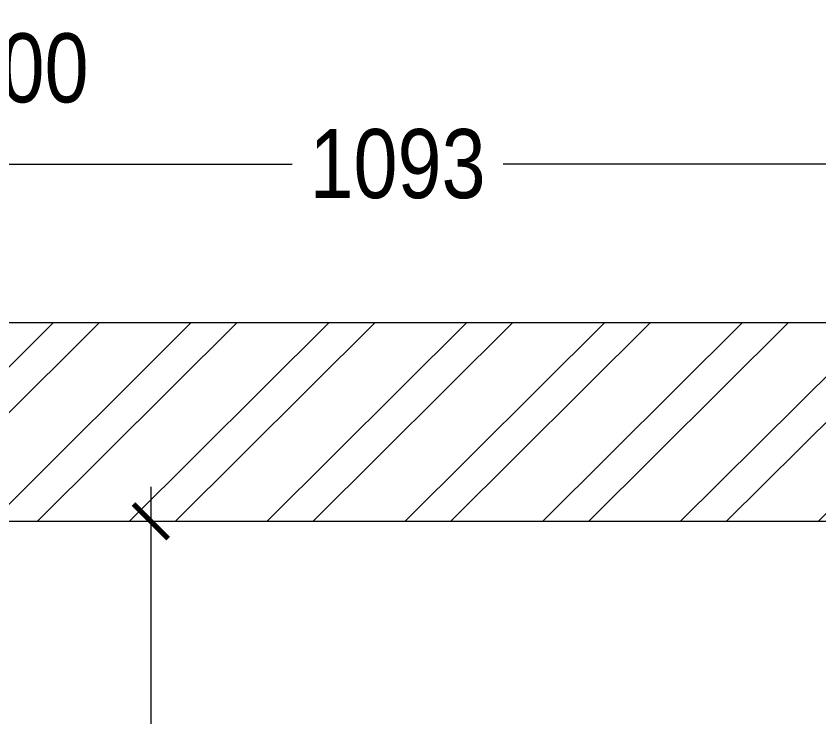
# Model space of a CAD drawing. Header units: millimetres. Extents: x 4444 to 22214, y -867569 to -857440.
# Drawn here: x 20142 to 21071, y -858820 to -858008 of the extents above; entities that cross this region are included whole.
import ezdxf
from ezdxf.lldxf.tags import DXFTag

# ---------------------------------------------------------------- set-up
doc = ezdxf.new("R2010")
doc.units = ezdxf.units.MM
doc.header["$LTSCALE"] = 40
doc.header["$PDMODE"] = 3
for name, color, linetype, lineweight in [('A-WALL-MASY', 1, 'Continuous', 9), ('dimensions', 149, 'Continuous', 5), ('wall hatch', 22, 'Continuous', 9)]:
    doc.layers.add(name, color=color, linetype=linetype, lineweight=lineweight)
doc.styles.get("Standard").update_dxf_attribs({"font": 'ARIALN.TTF'})
tags = doc.linetypes.add('DASHED2', pattern=[0.375, 0.25, -0.125]).pattern_tags.tags
tags[6:7] = [DXFTag(74, 4), DXFTag(75, 0), DXFTag(340, '0'), DXFTag(46, 1.0), DXFTag(50, 0.0), DXFTag(44, 0.0), DXFTag(45, 0.0)]
tags[4:5] = [DXFTag(74, 4), DXFTag(75, 0), DXFTag(340, '0'), DXFTag(46, 1.0), DXFTag(50, 0.0), DXFTag(44, 0.0), DXFTag(45, 0.0)]
doc.dimstyles.new('Working', dxfattribs={"dimscale": 0.8, "dimtxt": 100, "dimasz": 50, "dimexe": 50, "dimexo": 50, "dimgap": 25, "dimtad": 1, "dimdec": 0, "dimtxsty": 'Standard', "dimblk": 'ARCHTICK', "dimcen": 0, "dimdle": 50, "dimclrd": 250, "dimclre": 8, "dimclrt": 7, "dimazin": 3, "dimtfac": 1, "dimtdec": 0, "dimtmove": 1, "dimatfit": 3, "dimfxl": 3, "dimlwd": 5, "dimlwe": 0})

# ---------------------------------------------------------------- blocks, each defined once
blk = doc.blocks.new('awefqwf')
at = {"layer": 'wall hatch'}
h = blk.add_hatch(dxfattribs=at)
h.set_pattern_fill('ANSI32', color=256, scale=300, angle=-0.1300000000000173)
h.set_pattern_definition([(44.86999999999998, (-16178221.8551124, 1096019.62059955), (-79.36881615726077, 79.72980008625973), []), (44.86999999999998, (-16178168.82224041, 1096019.500271574), (-79.36881615726077, 79.72980008625973), [])])
h.paths.add_polyline_path([(-13124, -6636), (-8523, -6636), (-8523, -6455), (-6255, -6455), (-6255, -7141), (-5150, -7141), (-5150, -8989), (-4403, -8989), (-4403, -8776), (-4920, -8776), (-4920, -7019), (-4275, -7019), (-4275, -6225), (-4375, -6225), (-4375, -6911), (-6025, -6911), (-6025, -6225), (-8753, -6225), (-8753, -6406), (-13124, -6406)])
h.paths.add_polyline_path([(-3615, -8439), (-3393, -8439), (-3393, -6225), (-3615, -6225)])
h.paths.add_polyline_path([(-3393, -8989), (0, -8989), (0, -4885), (-230, -4885), (-230, -8759), (-3393, -8759)])
h.paths.add_polyline_path([(-177, -4436), (0, -4436), (0, -443), (-177, -443)])
h.paths.add_polyline_path([(-8338, -286), (-4254, -286), (-4254, 0), (-8338, 0)])
h.paths.add_polyline_path([(-12948, -307), (-9029, -307), (-9029, 0), (-12948, -2.328306e-10)])
h.paths.add_polyline_path([(-3474, -230), (-684, -230), (-684, 0), (-3474, 0)])
at = {"layer": 'A-WALL-MASY'}
for p, q in [((-3474, 0), (-684, 0)), ((-3474, -230), (-684, -230))]:
    blk.add_line(p, q, dxfattribs=at)
blk = doc.blocks.new('_ArchTick')
at = {"const_width": 0.15}
blk.add_lwpolyline([(-0.5, -0.5), (0.5, 0.5)], dxfattribs=at)
blk = doc.blocks.new('*D42')
at = {"layer": 'Defpoints', "color": 0, "ltscale": 50, "transparency": 16777216}
for p in [(20036.88630240032, -858179.4612995748), (19936.88630240032, -858593.0549321926), (20036.88630240032, -858593.0549321926)]:
    blk.add_point(p, dxfattribs=at)
at = {"layer": 'dimensions', "color": 250, "linetype": 'DASHED2', "lineweight": 5, "ltscale": 50, "transparency": 16777216}
for p, q in [((19986.88630240032, -858179.4612995748), (20020.14005410564, -858068.615460557)), ((20020.14005410564, -858068.615460557), (20060.14005410564, -858068.615460557)), ((19896.88630240032, -858179.4612995748), (20076.88630240032, -858179.4612995748))]:
    blk.add_line(p, q, dxfattribs=at)
at = {"layer": 'dimensions', "color": 8, "linetype": 'DASHED2', "lineweight": 0, "ltscale": 50, "transparency": 16777216}
for p, q in [((19936.88630240032, -858553.0549321926), (19936.88630240032, -858139.4612995749)), ((20036.88630240032, -858553.0549321926), (20036.88630240032, -858139.4612995749))]:
    blk.add_line(p, q, dxfattribs=at)
at = {"layer": 'dimensions', "color": 250, "lineweight": 5, "ltscale": 50, "transparency": 16777216, "xscale": 40, "yscale": 40, "zscale": 40, "rotation": 180}
blk.add_blockref('_ArchTick', (19936.88630240032, -858179.4612995748), dxfattribs=at)
at = {"layer": 'dimensions', "color": 250, "lineweight": 5, "ltscale": 50, "transparency": 16777216, "xscale": 40, "yscale": 40, "zscale": 40}
blk.add_blockref('_ArchTick', (20036.88630240032, -858179.4612995748), dxfattribs=at)
at = {"layer": 'dimensions', "color": 7, "ltscale": 50, "transparency": 16777216, "insert": (20149.41699817113, -858068.615460557), "char_height": 80, "attachment_point": 5, "bg_fill": 3, "box_fill_scale": 1.25, "bg_fill_color": 9, "bg_fill_true_color": 13158600, "bg_fill_transparency": 0}
blk.add_mtext('\\A1;100', dxfattribs=at)
blk = doc.blocks.new('*D123')
at = {"layer": 'Defpoints', "color": 0, "ltscale": 50, "transparency": 16777216}
for p in [(21129.88630240032, -858179.4612995748), (20036.88630240032, -858593.0549321926), (21129.88630240032, -858806.0549321926)]:
    blk.add_point(p, dxfattribs=at)
at = {"layer": 'dimensions', "color": 8, "linetype": 'DASHED2', "lineweight": 0, "ltscale": 50, "transparency": 16777216}
for p, q in [((20036.88630240032, -858553.0549321926), (20036.88630240032, -858139.4612995749)), ((21129.88630240032, -858579.461299575), (21129.88630240032, -858139.4612995749))]:
    blk.add_line(p, q, dxfattribs=at)
at = {"layer": 'dimensions', "color": 250, "linetype": 'DASHED2', "lineweight": 5, "ltscale": 50, "transparency": 16777216}
for p, q in [((19996.88630240032, -858179.4612995748), (20468.54319189555, -858179.4612995748)), ((21169.88630240032, -858179.4612995748), (20698.2294129051, -858179.4612995748))]:
    blk.add_line(p, q, dxfattribs=at)
at = {"layer": 'dimensions', "color": 250, "lineweight": 5, "ltscale": 50, "transparency": 16777216, "xscale": 40, "yscale": 40, "zscale": 40, "rotation": 180}
blk.add_blockref('_ArchTick', (20036.88630240032, -858179.4612995748), dxfattribs=at)
at = {"layer": 'dimensions', "color": 250, "lineweight": 5, "ltscale": 50, "transparency": 16777216, "xscale": 40, "yscale": 40, "zscale": 40}
blk.add_blockref('_ArchTick', (21129.88630240032, -858179.4612995748), dxfattribs=at)
at = {"layer": 'dimensions', "color": 7, "ltscale": 50, "transparency": 16777216, "insert": (20583.38630240032, -858179.4612995748), "char_height": 80, "attachment_point": 5, "bg_fill": 3, "box_fill_scale": 1.25, "bg_fill_color": 9, "bg_fill_true_color": 13158600, "bg_fill_transparency": 0}
blk.add_mtext('\\A1;1093', dxfattribs=at)
blk = doc.blocks.new('*D102')
at = {"layer": 'Defpoints', "color": 0, "ltscale": 50, "transparency": 16777216}
for p in [(20136.88630240033, -858593.0549321929), (20136.88630240033, -860006.0549321929), (20297.9248587526, -860006.0549321929)]:
    blk.add_point(p, dxfattribs=at)
at = {"layer": 'dimensions', "color": 250, "linetype": 'DASHED2', "lineweight": 5, "ltscale": 50, "transparency": 16777216}
for p, q in [((20297.9248587526, -858553.0549321928), (20297.9248587526, -859184.7118216881)), ((20297.9248587526, -860046.0549321928), (20297.9248587526, -859414.3980426977))]:
    blk.add_line(p, q, dxfattribs=at)
at = {"layer": 'dimensions', "color": 8, "linetype": 'DASHED2', "lineweight": 0, "ltscale": 50, "transparency": 16777216}
for p, q in [((20176.88630240033, -858593.0549321929), (20337.9248587526, -858593.0549321929)), ((20176.88630240033, -860006.0549321929), (20337.9248587526, -860006.0549321929))]:
    blk.add_line(p, q, dxfattribs=at)
at = {"layer": 'dimensions', "color": 250, "lineweight": 5, "ltscale": 50, "transparency": 16777216, "xscale": 40, "yscale": 40, "zscale": 40}
for p, rotation in [((20297.9248587526, -858593.0549321929), 90), ((20297.9248587526, -860006.0549321929), 270)]:
    blk.add_blockref('_ArchTick', p, dxfattribs=dict(at, rotation=rotation))
at = {"layer": 'dimensions', "color": 7, "ltscale": 50, "transparency": 16777216, "insert": (20297.92485875235, -859299.5549321926), "char_height": 80, "attachment_point": 5, "rotation": 90, "bg_fill": 3, "box_fill_scale": 1.25, "bg_fill_color": 9, "bg_fill_true_color": 13158600, "bg_fill_transparency": 0}
blk.add_mtext('\\A1;1413', dxfattribs=at)

msp = doc.modelspace()

# ---------------------------------------------------------------- block references
at = {"layer": 'dimensions', "color": 3, "ltscale": 50, "true_color": 0x15f609}
msp.add_blockref('awefqwf', (21813.88630240032, -858363.0549321924), dxfattribs=at)

# ---------------------------------------------------------------- next in the draw order: dimensions: what is measured, and where the dimension line sits
dim = msp.add_linear_dim(base=(20036.88630240032, -858179.4612995748), p1=(19936.88630240032, -858593.0549321926), p2=(20036.88630240032, -858593.0549321926), dimstyle='Working', override={"dimfxl": 500, "dimfxlon": 1, "dimtfill": 1, "dimarcsym": 1}, dxfattribs=at)
dim.commit()
dim.dimension.update_dxf_attribs({"geometry": '*D42', "text_midpoint": (20080.14005410564, -858068.615460557)})

# ---------------------------------------------------------------- next in the draw order: dimensions: what is measured, and where the dimension line sits
dim = msp.add_linear_dim(base=(21129.88630240032, -858179.4612995748), p1=(20036.88630240032, -858593.0549321926), p2=(21129.88630240032, -858806.0549321926), dimstyle='Working', override={"dimfxl": 500, "dimfxlon": 1, "dimtfill": 1, "dimarcsym": 1}, dxfattribs=at)
dim.commit()
dim.dimension.update_dxf_attribs({"geometry": '*D123', "text_midpoint": (20583.38630240032, -858179.4612995748)})

# ---------------------------------------------------------------- next in the draw order: dimensions: what is measured, and where the dimension line sits
dim = msp.add_linear_dim(base=(20297.9248587526, -860006.0549321929), p1=(20136.88630240032, -858593.0549321926), p2=(20136.88630240032, -860006.0549321926), angle=90, dimstyle='Working', override={"dimfxl": 500, "dimfxlon": 1, "dimtfill": 1, "dimarcsym": 1}, dxfattribs=at)
dim.commit()
dim.dimension.update_dxf_attribs({"geometry": '*D102', "text_midpoint": (20297.92485875235, -859299.5549321926)})

doc.saveas('drawing.dxf')
